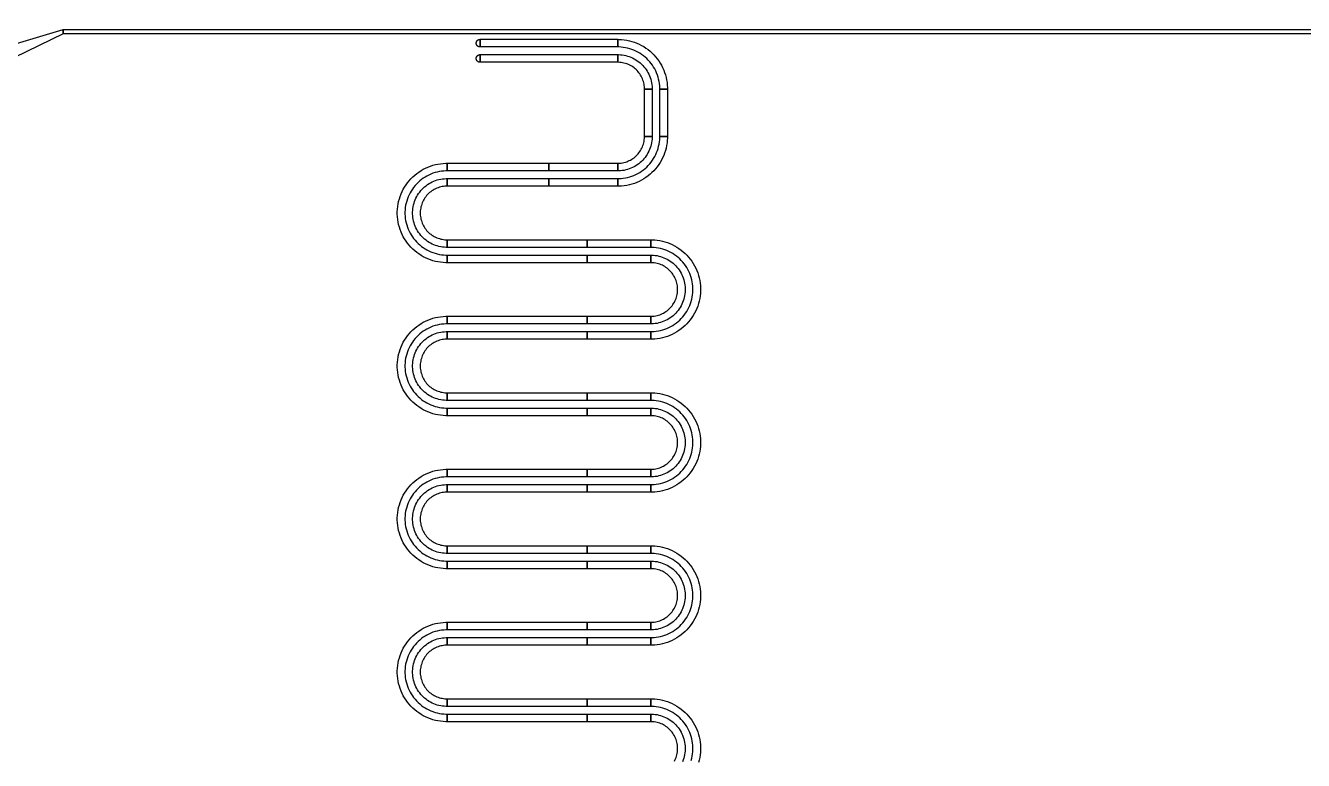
# Model space of a CAD drawing. Extents: x -50000 to 50000, y -50000 to 50000.
# Drawn here: x -34379 to -32708, y -26161 to -25200 of the extents above; entities that cross this region are included whole.
import ezdxf

# ---------------------------------------------------------------- set-up
doc = ezdxf.new("R2010")
doc.units = 0
for name, color, linetype in [('BASEMETAL', 3, 'CONTINUOUS'), ('BUSMAIN', 4, 'CONTINUOUS'), ('FRAME', 14, 'CONTINUOUS')]:
    doc.layers.add(name, color=color, linetype=linetype)

# ---------------------------------------------------------------- blocks, each defined once
blk = doc.blocks.new('CHIP_QSEARCH')
at = {"layer": 'BASEMETAL'}
for points in [[(2115, 3472), (2114.738, 3472.007), (2114.477, 3472.027), (2114.218, 3472.062), (2113.96, 3472.109), (2113.706, 3472.17), (2113.455, 3472.245), (2113.208, 3472.332), (2112.966, 3472.432), (2112.73, 3472.545), (2112.5, 3472.67), (2112.277, 3472.807), (2112.061, 3472.955), (2111.853, 3473.114), (2111.654, 3473.284), (2111.464, 3473.464), (2111.284, 3473.654), (2111.114, 3473.853), (2110.955, 3474.061), (2110.807, 3474.277), (2110.67, 3474.5), (2110.545, 3474.73), (2110.432, 3474.966), (2110.332, 3475.208), (2110.245, 3475.455), (2110.17, 3475.706), (2110.109, 3475.96), (2110.062, 3476.218), (2110.027, 3476.477), (2110.007, 3476.738), (2110, 3477), (2110.007, 3477.262), (2110.027, 3477.523), (2110.062, 3477.782), (2110.109, 3478.04), (2110.17, 3478.294), (2110.245, 3478.545), (2110.332, 3478.792), (2110.432, 3479.034), (2110.545, 3479.27), (2110.67, 3479.5), (2110.807, 3479.723), (2110.955, 3479.939), (2111.114, 3480.147), (2111.284, 3480.346), (2111.464, 3480.536), (2111.654, 3480.716), (2111.853, 3480.886), (2112.061, 3481.045), (2112.277, 3481.193), (2112.5, 3481.33), (2112.73, 3481.455), (2112.966, 3481.568), (2113.208, 3481.668), (2113.455, 3481.755), (2113.706, 3481.83), (2113.96, 3481.891), (2114.218, 3481.938), (2114.477, 3481.973), (2114.738, 3481.993), (2115, 3482)], [(2115, 3472), (2115, 3482), (2295, 3482), (2295, 3472)], [(2350, 3417), (2349.981, 3418.44), (2349.83, 3421.315), (2349.529, 3424.179), (2349.079, 3427.023), (2348.48, 3429.839), (2347.735, 3432.621), (2346.845, 3435.359), (2345.813, 3438.048), (2344.642, 3440.678), (2343.335, 3443.244), (2341.895, 3445.737), (2340.327, 3448.152), (2338.634, 3450.482), (2336.822, 3452.72), (2334.896, 3454.86), (2332.86, 3456.896), (2330.72, 3458.822), (2328.482, 3460.634), (2326.152, 3462.327), (2323.737, 3463.895), (2321.244, 3465.335), (2318.678, 3466.642), (2316.048, 3467.813), (2313.359, 3468.845), (2310.621, 3469.735), (2307.839, 3470.48), (2305.023, 3471.079), (2302.179, 3471.529), (2299.315, 3471.83), (2296.44, 3471.981), (2295, 3472), (2295, 3482), (2296.702, 3481.978), (2300.1, 3481.8), (2303.484, 3481.444), (2306.845, 3480.912), (2310.174, 3480.204), (2313.461, 3479.323), (2316.697, 3478.272), (2319.874, 3477.052), (2322.983, 3475.668), (2326.015, 3474.123), (2328.962, 3472.422), (2331.816, 3470.568), (2334.569, 3468.568), (2337.214, 3466.426), (2339.743, 3464.149), (2342.149, 3461.743), (2344.426, 3459.214), (2346.568, 3456.569), (2348.568, 3453.816), (2350.422, 3450.962), (2352.123, 3448.015), (2353.668, 3444.983), (2355.052, 3441.874), (2356.272, 3438.697), (2357.323, 3435.461), (2358.204, 3432.174), (2358.912, 3428.845), (2359.444, 3425.484), (2359.8, 3422.1), (2359.978, 3418.702), (2360, 3417)], [(2115, 3452), (2114.738, 3452.007), (2114.477, 3452.027), (2114.218, 3452.062), (2113.96, 3452.109), (2113.706, 3452.17), (2113.455, 3452.245), (2113.208, 3452.332), (2112.966, 3452.432), (2112.73, 3452.545), (2112.5, 3452.67), (2112.277, 3452.807), (2112.061, 3452.955), (2111.853, 3453.114), (2111.654, 3453.284), (2111.464, 3453.464), (2111.284, 3453.654), (2111.114, 3453.853), (2110.955, 3454.061), (2110.807, 3454.277), (2110.67, 3454.5), (2110.545, 3454.73), (2110.432, 3454.966), (2110.332, 3455.208), (2110.245, 3455.455), (2110.17, 3455.706), (2110.109, 3455.96), (2110.062, 3456.218), (2110.027, 3456.477), (2110.007, 3456.738), (2110, 3457), (2110.007, 3457.262), (2110.027, 3457.523), (2110.062, 3457.782), (2110.109, 3458.04), (2110.17, 3458.294), (2110.245, 3458.545), (2110.332, 3458.792), (2110.432, 3459.034), (2110.545, 3459.27), (2110.67, 3459.5), (2110.807, 3459.723), (2110.955, 3459.939), (2111.114, 3460.147), (2111.284, 3460.346), (2111.464, 3460.536), (2111.654, 3460.716), (2111.853, 3460.886), (2112.061, 3461.045), (2112.277, 3461.193), (2112.5, 3461.33), (2112.73, 3461.455), (2112.966, 3461.568), (2113.208, 3461.668), (2113.455, 3461.755), (2113.706, 3461.83), (2113.96, 3461.891), (2114.218, 3461.938), (2114.477, 3461.973), (2114.738, 3461.993), (2115, 3462)], [(2115, 3452), (2115, 3462), (2295, 3462), (2295, 3452)], [(2330, 3417), (2329.988, 3417.916), (2329.892, 3419.746), (2329.701, 3421.568), (2329.414, 3423.378), (2329.033, 3425.171), (2328.559, 3426.941), (2327.992, 3428.683), (2327.336, 3430.394), (2326.59, 3432.068), (2325.759, 3433.701), (2324.842, 3435.287), (2323.844, 3436.824), (2322.767, 3438.307), (2321.614, 3439.731), (2320.388, 3441.092), (2319.092, 3442.388), (2317.731, 3443.614), (2316.307, 3444.767), (2314.824, 3445.844), (2313.287, 3446.842), (2311.701, 3447.759), (2310.068, 3448.59), (2308.394, 3449.336), (2306.683, 3449.992), (2304.941, 3450.559), (2303.171, 3451.033), (2301.378, 3451.414), (2299.568, 3451.701), (2297.746, 3451.892), (2295.916, 3451.988), (2295, 3452), (2295, 3462), (2296.178, 3461.985), (2298.531, 3461.861), (2300.874, 3461.615), (2303.201, 3461.246), (2305.505, 3460.757), (2307.781, 3460.147), (2310.021, 3459.419), (2312.221, 3458.575), (2314.373, 3457.616), (2316.472, 3456.547), (2318.512, 3455.369), (2320.488, 3454.086), (2322.394, 3452.701), (2324.225, 3451.218), (2325.976, 3449.642), (2327.642, 3447.976), (2329.218, 3446.225), (2330.701, 3444.394), (2332.086, 3442.488), (2333.369, 3440.512), (2334.547, 3438.472), (2335.616, 3436.373), (2336.575, 3434.221), (2337.419, 3432.021), (2338.147, 3429.781), (2338.757, 3427.505), (2339.246, 3425.201), (2339.615, 3422.874), (2339.861, 3420.531), (2339.985, 3418.178), (2340, 3417)], [(2330, 3355), (2330, 3417), (2340, 3417), (2340, 3355)], [(2350, 3355), (2350, 3417), (2360, 3417), (2360, 3355)], [(2295, 3290), (2295, 3300), (2296.44, 3300.019), (2299.315, 3300.17), (2302.179, 3300.471), (2305.023, 3300.921), (2307.839, 3301.52), (2310.621, 3302.265), (2313.359, 3303.155), (2316.048, 3304.187), (2318.678, 3305.358), (2321.244, 3306.665), (2323.737, 3308.105), (2326.152, 3309.673), (2328.482, 3311.366), (2330.72, 3313.178), (2332.86, 3315.104), (2334.896, 3317.14), (2336.822, 3319.28), (2338.634, 3321.518), (2340.327, 3323.848), (2341.895, 3326.263), (2343.335, 3328.756), (2344.642, 3331.322), (2345.813, 3333.952), (2346.845, 3336.641), (2347.735, 3339.379), (2348.48, 3342.161), (2349.079, 3344.977), (2349.529, 3347.821), (2349.83, 3350.685), (2349.981, 3353.56), (2350, 3355), (2360, 3355), (2359.978, 3353.298), (2359.8, 3349.9), (2359.444, 3346.516), (2358.912, 3343.155), (2358.204, 3339.826), (2357.323, 3336.539), (2356.272, 3333.303), (2355.052, 3330.126), (2353.668, 3327.017), (2352.123, 3323.985), (2350.422, 3321.038), (2348.568, 3318.184), (2346.568, 3315.431), (2344.426, 3312.786), (2342.149, 3310.257), (2339.743, 3307.851), (2337.214, 3305.574), (2334.569, 3303.432), (2331.816, 3301.432), (2328.962, 3299.578), (2326.015, 3297.877), (2322.983, 3296.332), (2319.874, 3294.948), (2316.697, 3293.728), (2313.461, 3292.677), (2310.174, 3291.796), (2306.845, 3291.088), (2303.484, 3290.556), (2300.1, 3290.2), (2296.702, 3290.022)], [(2295, 3310), (2295, 3320), (2295.916, 3320.012), (2297.746, 3320.108), (2299.568, 3320.299), (2301.378, 3320.586), (2303.171, 3320.967), (2304.941, 3321.441), (2306.683, 3322.008), (2308.394, 3322.664), (2310.068, 3323.41), (2311.701, 3324.241), (2313.287, 3325.158), (2314.824, 3326.156), (2316.307, 3327.233), (2317.731, 3328.386), (2319.092, 3329.612), (2320.388, 3330.908), (2321.614, 3332.269), (2322.767, 3333.693), (2323.844, 3335.176), (2324.842, 3336.713), (2325.759, 3338.299), (2326.59, 3339.932), (2327.336, 3341.606), (2327.992, 3343.317), (2328.559, 3345.059), (2329.033, 3346.829), (2329.414, 3348.622), (2329.701, 3350.432), (2329.892, 3352.254), (2329.988, 3354.084), (2330, 3355), (2340, 3355), (2339.985, 3353.822), (2339.861, 3351.469), (2339.615, 3349.126), (2339.246, 3346.799), (2338.757, 3344.495), (2338.147, 3342.219), (2337.419, 3339.979), (2336.575, 3337.779), (2335.616, 3335.627), (2334.547, 3333.528), (2333.369, 3331.488), (2332.086, 3329.512), (2330.701, 3327.606), (2329.218, 3325.775), (2327.642, 3324.024), (2325.976, 3322.358), (2324.225, 3320.782), (2322.394, 3319.299), (2320.488, 3317.914), (2318.512, 3316.631), (2316.472, 3315.453), (2314.373, 3314.384), (2312.221, 3313.425), (2310.021, 3312.581), (2307.781, 3311.853), (2305.505, 3311.243), (2303.201, 3310.754), (2300.874, 3310.385), (2298.531, 3310.139), (2296.178, 3310.015)], [(2071.766, 3190), (2070.065, 3190.022), (2066.666, 3190.2), (2063.282, 3190.556), (2059.921, 3191.088), (2056.592, 3191.796), (2053.305, 3192.677), (2050.069, 3193.728), (2046.892, 3194.948), (2043.783, 3196.332), (2040.751, 3197.877), (2037.804, 3199.578), (2034.95, 3201.432), (2032.197, 3203.432), (2029.552, 3205.574), (2027.023, 3207.851), (2024.617, 3210.257), (2022.34, 3212.786), (2020.198, 3215.431), (2018.198, 3218.184), (2016.344, 3221.038), (2014.643, 3223.985), (2013.098, 3227.017), (2011.714, 3230.126), (2010.494, 3233.303), (2009.443, 3236.539), (2008.562, 3239.826), (2007.854, 3243.155), (2007.322, 3246.516), (2006.966, 3249.9), (2006.788, 3253.298), (2006.788, 3256.702), (2006.966, 3260.1), (2007.322, 3263.484), (2007.854, 3266.845), (2008.562, 3270.174), (2009.443, 3273.461), (2010.494, 3276.697), (2011.714, 3279.874), (2013.098, 3282.983), (2014.643, 3286.015), (2016.344, 3288.962), (2018.198, 3291.816), (2020.198, 3294.569), (2022.34, 3297.214), (2024.617, 3299.743), (2027.023, 3302.149), (2029.552, 3304.426), (2032.197, 3306.568), (2034.95, 3308.568), (2037.804, 3310.422), (2040.751, 3312.123), (2043.783, 3313.668), (2046.892, 3315.052), (2050.069, 3316.272), (2053.305, 3317.323), (2056.592, 3318.204), (2059.921, 3318.912), (2063.282, 3319.444), (2066.666, 3319.8), (2070.065, 3319.978), (2071.766, 3320), (2071.766, 3310), (2070.326, 3309.981), (2067.451, 3309.83), (2064.587, 3309.529), (2061.743, 3309.079), (2058.927, 3308.48), (2056.145, 3307.735), (2053.407, 3306.845), (2050.718, 3305.813), (2048.088, 3304.642), (2045.522, 3303.335), (2043.029, 3301.895), (2040.614, 3300.327), (2038.284, 3298.634), (2036.046, 3296.822), (2033.907, 3294.896), (2031.87, 3292.86), (2029.944, 3290.72), (2028.132, 3288.482), (2026.439, 3286.152), (2024.871, 3283.737), (2023.431, 3281.244), (2022.124, 3278.678), (2020.953, 3276.048), (2019.921, 3273.359), (2019.031, 3270.621), (2018.286, 3267.839), (2017.687, 3265.023), (2017.237, 3262.179), (2016.936, 3259.315), (2016.785, 3256.44), (2016.785, 3253.56), (2016.936, 3250.685), (2017.237, 3247.821), (2017.687, 3244.977), (2018.286, 3242.161), (2019.031, 3239.379), (2019.921, 3236.641), (2020.953, 3233.952), (2022.124, 3231.322), (2023.431, 3228.756), (2024.871, 3226.263), (2026.439, 3223.848), (2028.132, 3221.518), (2029.944, 3219.28), (2031.87, 3217.14), (2033.907, 3215.104), (2036.046, 3213.178), (2038.284, 3211.366), (2040.614, 3209.673), (2043.029, 3208.105), (2045.522, 3206.665), (2048.088, 3205.358), (2050.718, 3204.187), (2053.407, 3203.155), (2056.145, 3202.265), (2058.927, 3201.52), (2061.743, 3200.921), (2064.587, 3200.471), (2067.451, 3200.17), (2070.326, 3200.019), (2071.766, 3200)], [(2071.766, 3310), (2071.766, 3320), (2205, 3320), (2205, 3310)], [(2205, 3310), (2205, 3320), (2295, 3320), (2295, 3310)], [(2071.766, 3210), (2070.588, 3210.015), (2068.235, 3210.139), (2065.892, 3210.385), (2063.565, 3210.754), (2061.261, 3211.243), (2058.985, 3211.853), (2056.745, 3212.581), (2054.545, 3213.425), (2052.393, 3214.384), (2050.294, 3215.453), (2048.254, 3216.631), (2046.278, 3217.914), (2044.372, 3219.299), (2042.541, 3220.782), (2040.79, 3222.358), (2039.124, 3224.024), (2037.548, 3225.775), (2036.065, 3227.606), (2034.68, 3229.512), (2033.397, 3231.488), (2032.219, 3233.528), (2031.15, 3235.627), (2030.191, 3237.779), (2029.347, 3239.979), (2028.619, 3242.219), (2028.009, 3244.495), (2027.52, 3246.799), (2027.151, 3249.126), (2026.905, 3251.469), (2026.781, 3253.822), (2026.781, 3256.178), (2026.905, 3258.531), (2027.151, 3260.874), (2027.52, 3263.201), (2028.009, 3265.505), (2028.619, 3267.781), (2029.347, 3270.021), (2030.191, 3272.221), (2031.15, 3274.373), (2032.219, 3276.472), (2033.397, 3278.512), (2034.68, 3280.488), (2036.065, 3282.394), (2037.548, 3284.225), (2039.124, 3285.976), (2040.79, 3287.642), (2042.541, 3289.218), (2044.372, 3290.701), (2046.278, 3292.086), (2048.254, 3293.369), (2050.294, 3294.547), (2052.393, 3295.616), (2054.545, 3296.575), (2056.745, 3297.419), (2058.985, 3298.147), (2061.261, 3298.757), (2063.565, 3299.246), (2065.892, 3299.615), (2068.235, 3299.861), (2070.588, 3299.985), (2071.766, 3300), (2071.766, 3290), (2070.85, 3289.988), (2069.02, 3289.892), (2067.198, 3289.701), (2065.388, 3289.414), (2063.595, 3289.033), (2061.825, 3288.559), (2060.083, 3287.992), (2058.372, 3287.336), (2056.698, 3286.59), (2055.065, 3285.759), (2053.479, 3284.842), (2051.942, 3283.844), (2050.459, 3282.767), (2049.035, 3281.614), (2047.674, 3280.388), (2046.378, 3279.092), (2045.152, 3277.731), (2043.999, 3276.307), (2042.922, 3274.824), (2041.924, 3273.287), (2041.007, 3271.701), (2040.176, 3270.068), (2039.43, 3268.394), (2038.774, 3266.683), (2038.207, 3264.941), (2037.733, 3263.171), (2037.352, 3261.378), (2037.065, 3259.568), (2036.874, 3257.746), (2036.778, 3255.916), (2036.778, 3254.084), (2036.874, 3252.254), (2037.065, 3250.432), (2037.352, 3248.622), (2037.733, 3246.829), (2038.207, 3245.059), (2038.774, 3243.317), (2039.43, 3241.606), (2040.176, 3239.932), (2041.007, 3238.299), (2041.924, 3236.713), (2042.922, 3235.176), (2043.999, 3233.693), (2045.152, 3232.269), (2046.378, 3230.908), (2047.674, 3229.612), (2049.035, 3228.386), (2050.459, 3227.233), (2051.942, 3226.156), (2053.479, 3225.158), (2055.065, 3224.241), (2056.698, 3223.41), (2058.372, 3222.664), (2060.083, 3222.008), (2061.825, 3221.441), (2063.595, 3220.967), (2065.388, 3220.586), (2067.198, 3220.299), (2069.02, 3220.108), (2070.85, 3220.012), (2071.766, 3220)], [(2071.766, 3290), (2071.766, 3300), (2205, 3300), (2205, 3290)], [(2205, 3290), (2205, 3300), (2295, 3300), (2295, 3290)], [(2071.766, 3210), (2071.766, 3220), (2255, 3220), (2255, 3210)], [(2255, 3210), (2255, 3220), (2338.234, 3220), (2338.234, 3210)], [(2338.234, 3090), (2338.234, 3100), (2339.674, 3100.019), (2342.549, 3100.17), (2345.413, 3100.471), (2348.257, 3100.921), (2351.073, 3101.52), (2353.855, 3102.265), (2356.593, 3103.155), (2359.282, 3104.187), (2361.912, 3105.358), (2364.478, 3106.665), (2366.971, 3108.105), (2369.386, 3109.673), (2371.716, 3111.366), (2373.954, 3113.178), (2376.093, 3115.104), (2378.13, 3117.14), (2380.056, 3119.28), (2381.868, 3121.518), (2383.561, 3123.848), (2385.129, 3126.263), (2386.569, 3128.756), (2387.876, 3131.322), (2389.047, 3133.952), (2390.079, 3136.641), (2390.969, 3139.379), (2391.714, 3142.161), (2392.313, 3144.977), (2392.763, 3147.821), (2393.064, 3150.685), (2393.215, 3153.56), (2393.215, 3156.44), (2393.064, 3159.315), (2392.763, 3162.179), (2392.313, 3165.023), (2391.714, 3167.839), (2390.969, 3170.621), (2390.079, 3173.359), (2389.047, 3176.048), (2387.876, 3178.678), (2386.569, 3181.244), (2385.129, 3183.737), (2383.561, 3186.152), (2381.868, 3188.482), (2380.056, 3190.72), (2378.13, 3192.86), (2376.093, 3194.896), (2373.954, 3196.822), (2371.716, 3198.634), (2369.386, 3200.327), (2366.971, 3201.895), (2364.478, 3203.335), (2361.912, 3204.642), (2359.282, 3205.813), (2356.593, 3206.845), (2353.855, 3207.735), (2351.073, 3208.48), (2348.257, 3209.079), (2345.413, 3209.529), (2342.549, 3209.83), (2339.674, 3209.981), (2338.234, 3210), (2338.234, 3220), (2339.935, 3219.978), (2343.334, 3219.8), (2346.718, 3219.444), (2350.079, 3218.912), (2353.408, 3218.204), (2356.695, 3217.323), (2359.931, 3216.272), (2363.108, 3215.052), (2366.217, 3213.668), (2369.249, 3212.123), (2372.196, 3210.422), (2375.05, 3208.568), (2377.803, 3206.568), (2380.448, 3204.426), (2382.977, 3202.149), (2385.383, 3199.743), (2387.66, 3197.214), (2389.802, 3194.569), (2391.802, 3191.816), (2393.656, 3188.962), (2395.357, 3186.015), (2396.902, 3182.983), (2398.286, 3179.874), (2399.506, 3176.697), (2400.557, 3173.461), (2401.438, 3170.174), (2402.146, 3166.845), (2402.678, 3163.484), (2403.034, 3160.1), (2403.212, 3156.702), (2403.212, 3153.298), (2403.034, 3149.9), (2402.678, 3146.516), (2402.146, 3143.155), (2401.438, 3139.826), (2400.557, 3136.539), (2399.506, 3133.303), (2398.286, 3130.126), (2396.902, 3127.017), (2395.357, 3123.985), (2393.656, 3121.038), (2391.802, 3118.184), (2389.802, 3115.431), (2387.66, 3112.786), (2385.383, 3110.257), (2382.977, 3107.851), (2380.448, 3105.574), (2377.803, 3103.432), (2375.05, 3101.432), (2372.196, 3099.578), (2369.249, 3097.877), (2366.217, 3096.332), (2363.108, 3094.948), (2359.931, 3093.728), (2356.695, 3092.677), (2353.408, 3091.796), (2350.079, 3091.088), (2346.718, 3090.556), (2343.334, 3090.2), (2339.935, 3090.022)], [(2071.766, 3190), (2071.766, 3200), (2255, 3200), (2255, 3190)], [(2255, 3190), (2255, 3200), (2338.234, 3200), (2338.234, 3190)], [(2338.234, 3110), (2338.234, 3120), (2339.15, 3120.012), (2340.98, 3120.108), (2342.802, 3120.299), (2344.612, 3120.586), (2346.405, 3120.967), (2348.175, 3121.441), (2349.917, 3122.008), (2351.628, 3122.664), (2353.302, 3123.41), (2354.935, 3124.241), (2356.521, 3125.158), (2358.058, 3126.156), (2359.541, 3127.233), (2360.965, 3128.386), (2362.326, 3129.612), (2363.622, 3130.908), (2364.848, 3132.269), (2366.001, 3133.693), (2367.078, 3135.176), (2368.076, 3136.713), (2368.993, 3138.299), (2369.824, 3139.932), (2370.57, 3141.606), (2371.226, 3143.317), (2371.793, 3145.059), (2372.267, 3146.829), (2372.648, 3148.622), (2372.935, 3150.432), (2373.126, 3152.254), (2373.222, 3154.084), (2373.222, 3155.916), (2373.126, 3157.746), (2372.935, 3159.568), (2372.648, 3161.378), (2372.267, 3163.171), (2371.793, 3164.941), (2371.226, 3166.683), (2370.57, 3168.394), (2369.824, 3170.068), (2368.993, 3171.701), (2368.076, 3173.287), (2367.078, 3174.824), (2366.001, 3176.307), (2364.848, 3177.731), (2363.622, 3179.092), (2362.326, 3180.388), (2360.965, 3181.614), (2359.541, 3182.767), (2358.058, 3183.844), (2356.521, 3184.842), (2354.935, 3185.759), (2353.302, 3186.59), (2351.628, 3187.336), (2349.917, 3187.992), (2348.175, 3188.559), (2346.405, 3189.033), (2344.612, 3189.414), (2342.802, 3189.701), (2340.98, 3189.892), (2339.15, 3189.988), (2338.234, 3190), (2338.234, 3200), (2339.412, 3199.985), (2341.765, 3199.861), (2344.108, 3199.615), (2346.435, 3199.246), (2348.739, 3198.757), (2351.015, 3198.147), (2353.255, 3197.419), (2355.455, 3196.575), (2357.607, 3195.616), (2359.706, 3194.547), (2361.746, 3193.369), (2363.722, 3192.086), (2365.628, 3190.701), (2367.459, 3189.218), (2369.21, 3187.642), (2370.876, 3185.976), (2372.452, 3184.225), (2373.935, 3182.394), (2375.32, 3180.488), (2376.603, 3178.512), (2377.781, 3176.472), (2378.85, 3174.373), (2379.809, 3172.221), (2380.653, 3170.021), (2381.381, 3167.781), (2381.991, 3165.505), (2382.48, 3163.201), (2382.849, 3160.874), (2383.095, 3158.531), (2383.219, 3156.178), (2383.219, 3153.822), (2383.095, 3151.469), (2382.849, 3149.126), (2382.48, 3146.799), (2381.991, 3144.495), (2381.381, 3142.219), (2380.653, 3139.979), (2379.809, 3137.779), (2378.85, 3135.627), (2377.781, 3133.528), (2376.603, 3131.488), (2375.32, 3129.512), (2373.935, 3127.606), (2372.452, 3125.775), (2370.876, 3124.024), (2369.21, 3122.358), (2367.459, 3120.782), (2365.628, 3119.299), (2363.722, 3117.914), (2361.746, 3116.631), (2359.706, 3115.453), (2357.607, 3114.384), (2355.455, 3113.425), (2353.255, 3112.581), (2351.015, 3111.853), (2348.739, 3111.243), (2346.435, 3110.754), (2344.108, 3110.385), (2341.765, 3110.139), (2339.412, 3110.015)], [(2071.766, 2990), (2070.065, 2990.022), (2066.666, 2990.2), (2063.282, 2990.556), (2059.921, 2991.088), (2056.592, 2991.796), (2053.305, 2992.677), (2050.069, 2993.728), (2046.892, 2994.948), (2043.783, 2996.332), (2040.751, 2997.877), (2037.804, 2999.578), (2034.95, 3001.432), (2032.197, 3003.432), (2029.552, 3005.574), (2027.023, 3007.851), (2024.617, 3010.257), (2022.34, 3012.786), (2020.198, 3015.431), (2018.198, 3018.184), (2016.344, 3021.038), (2014.643, 3023.985), (2013.098, 3027.017), (2011.714, 3030.126), (2010.494, 3033.303), (2009.443, 3036.539), (2008.562, 3039.826), (2007.854, 3043.155), (2007.322, 3046.516), (2006.966, 3049.9), (2006.788, 3053.298), (2006.788, 3056.702), (2006.966, 3060.1), (2007.322, 3063.484), (2007.854, 3066.845), (2008.562, 3070.174), (2009.443, 3073.461), (2010.494, 3076.697), (2011.714, 3079.874), (2013.098, 3082.983), (2014.643, 3086.015), (2016.344, 3088.962), (2018.198, 3091.816), (2020.198, 3094.569), (2022.34, 3097.214), (2024.617, 3099.743), (2027.023, 3102.149), (2029.552, 3104.426), (2032.197, 3106.568), (2034.95, 3108.568), (2037.804, 3110.422), (2040.751, 3112.123), (2043.783, 3113.668), (2046.892, 3115.052), (2050.069, 3116.272), (2053.305, 3117.323), (2056.592, 3118.204), (2059.921, 3118.912), (2063.282, 3119.444), (2066.666, 3119.8), (2070.065, 3119.978), (2071.766, 3120), (2071.766, 3110), (2070.326, 3109.981), (2067.451, 3109.83), (2064.587, 3109.529), (2061.743, 3109.079), (2058.927, 3108.48), (2056.145, 3107.735), (2053.407, 3106.845), (2050.718, 3105.813), (2048.088, 3104.642), (2045.522, 3103.335), (2043.029, 3101.895), (2040.614, 3100.327), (2038.284, 3098.634), (2036.046, 3096.822), (2033.907, 3094.896), (2031.87, 3092.86), (2029.944, 3090.72), (2028.132, 3088.482), (2026.439, 3086.152), (2024.871, 3083.737), (2023.431, 3081.244), (2022.124, 3078.678), (2020.953, 3076.048), (2019.921, 3073.359), (2019.031, 3070.621), (2018.286, 3067.839), (2017.687, 3065.023), (2017.237, 3062.179), (2016.936, 3059.315), (2016.785, 3056.44), (2016.785, 3053.56), (2016.936, 3050.685), (2017.237, 3047.821), (2017.687, 3044.977), (2018.286, 3042.161), (2019.031, 3039.379), (2019.921, 3036.641), (2020.953, 3033.952), (2022.124, 3031.322), (2023.431, 3028.756), (2024.871, 3026.263), (2026.439, 3023.848), (2028.132, 3021.518), (2029.944, 3019.28), (2031.87, 3017.14), (2033.907, 3015.104), (2036.046, 3013.178), (2038.284, 3011.366), (2040.614, 3009.673), (2043.029, 3008.105), (2045.522, 3006.665), (2048.088, 3005.358), (2050.718, 3004.187), (2053.407, 3003.155), (2056.145, 3002.265), (2058.927, 3001.52), (2061.743, 3000.921), (2064.587, 3000.471), (2067.451, 3000.17), (2070.326, 3000.019), (2071.766, 3000)], [(2071.766, 3110), (2071.766, 3120), (2255, 3120), (2255, 3110)], [(2255, 3110), (2255, 3120), (2338.234, 3120), (2338.234, 3110)], [(2071.766, 3010), (2070.588, 3010.015), (2068.235, 3010.139), (2065.892, 3010.385), (2063.565, 3010.754), (2061.261, 3011.243), (2058.985, 3011.853), (2056.745, 3012.581), (2054.545, 3013.425), (2052.393, 3014.384), (2050.294, 3015.453), (2048.254, 3016.631), (2046.278, 3017.914), (2044.372, 3019.299), (2042.541, 3020.782), (2040.79, 3022.358), (2039.124, 3024.024), (2037.548, 3025.775), (2036.065, 3027.606), (2034.68, 3029.512), (2033.397, 3031.488), (2032.219, 3033.528), (2031.15, 3035.627), (2030.191, 3037.779), (2029.347, 3039.979), (2028.619, 3042.219), (2028.009, 3044.495), (2027.52, 3046.799), (2027.151, 3049.126), (2026.905, 3051.469), (2026.781, 3053.822), (2026.781, 3056.178), (2026.905, 3058.531), (2027.151, 3060.874), (2027.52, 3063.201), (2028.009, 3065.505), (2028.619, 3067.781), (2029.347, 3070.021), (2030.191, 3072.221), (2031.15, 3074.373), (2032.219, 3076.472), (2033.397, 3078.512), (2034.68, 3080.488), (2036.065, 3082.394), (2037.548, 3084.225), (2039.124, 3085.976), (2040.79, 3087.642), (2042.541, 3089.218), (2044.372, 3090.701), (2046.278, 3092.086), (2048.254, 3093.369), (2050.294, 3094.547), (2052.393, 3095.616), (2054.545, 3096.575), (2056.745, 3097.419), (2058.985, 3098.147), (2061.261, 3098.757), (2063.565, 3099.246), (2065.892, 3099.615), (2068.235, 3099.861), (2070.588, 3099.985), (2071.766, 3100), (2071.766, 3090), (2070.85, 3089.988), (2069.02, 3089.892), (2067.198, 3089.701), (2065.388, 3089.414), (2063.595, 3089.033), (2061.825, 3088.559), (2060.083, 3087.992), (2058.372, 3087.336), (2056.698, 3086.59), (2055.065, 3085.759), (2053.479, 3084.842), (2051.942, 3083.844), (2050.459, 3082.767), (2049.035, 3081.614), (2047.674, 3080.388), (2046.378, 3079.092), (2045.152, 3077.731), (2043.999, 3076.307), (2042.922, 3074.824), (2041.924, 3073.287), (2041.007, 3071.701), (2040.176, 3070.068), (2039.43, 3068.394), (2038.774, 3066.683), (2038.207, 3064.941), (2037.733, 3063.171), (2037.352, 3061.378), (2037.065, 3059.568), (2036.874, 3057.746), (2036.778, 3055.916), (2036.778, 3054.084), (2036.874, 3052.254), (2037.065, 3050.432), (2037.352, 3048.622), (2037.733, 3046.829), (2038.207, 3045.059), (2038.774, 3043.317), (2039.43, 3041.606), (2040.176, 3039.932), (2041.007, 3038.299), (2041.924, 3036.713), (2042.922, 3035.176), (2043.999, 3033.693), (2045.152, 3032.269), (2046.378, 3030.908), (2047.674, 3029.612), (2049.035, 3028.386), (2050.459, 3027.233), (2051.942, 3026.156), (2053.479, 3025.158), (2055.065, 3024.241), (2056.698, 3023.41), (2058.372, 3022.664), (2060.083, 3022.008), (2061.825, 3021.441), (2063.595, 3020.967), (2065.388, 3020.586), (2067.198, 3020.299), (2069.02, 3020.108), (2070.85, 3020.012), (2071.766, 3020)], [(2071.766, 3090), (2071.766, 3100), (2255, 3100), (2255, 3090)], [(2255, 3090), (2255, 3100), (2338.234, 3100), (2338.234, 3090)], [(2071.766, 3010), (2071.766, 3020), (2255, 3020), (2255, 3010)], [(2255, 3010), (2255, 3020), (2338.234, 3020), (2338.234, 3010)], [(2338.234, 2890), (2338.234, 2900), (2339.674, 2900.019), (2342.549, 2900.17), (2345.413, 2900.471), (2348.257, 2900.921), (2351.073, 2901.52), (2353.855, 2902.265), (2356.593, 2903.155), (2359.282, 2904.187), (2361.912, 2905.358), (2364.478, 2906.665), (2366.971, 2908.105), (2369.386, 2909.673), (2371.716, 2911.366), (2373.954, 2913.178), (2376.093, 2915.104), (2378.13, 2917.14), (2380.056, 2919.28), (2381.868, 2921.518), (2383.561, 2923.848), (2385.129, 2926.263), (2386.569, 2928.756), (2387.876, 2931.322), (2389.047, 2933.952), (2390.079, 2936.641), (2390.969, 2939.379), (2391.714, 2942.161), (2392.313, 2944.977), (2392.763, 2947.821), (2393.064, 2950.685), (2393.215, 2953.56), (2393.215, 2956.44), (2393.064, 2959.315), (2392.763, 2962.179), (2392.313, 2965.023), (2391.714, 2967.839), (2390.969, 2970.621), (2390.079, 2973.359), (2389.047, 2976.048), (2387.876, 2978.678), (2386.569, 2981.244), (2385.129, 2983.737), (2383.561, 2986.152), (2381.868, 2988.482), (2380.056, 2990.72), (2378.13, 2992.86), (2376.093, 2994.896), (2373.954, 2996.822), (2371.716, 2998.634), (2369.386, 3000.327), (2366.971, 3001.895), (2364.478, 3003.335), (2361.912, 3004.642), (2359.282, 3005.813), (2356.593, 3006.845), (2353.855, 3007.735), (2351.073, 3008.48), (2348.257, 3009.079), (2345.413, 3009.529), (2342.549, 3009.83), (2339.674, 3009.981), (2338.234, 3010), (2338.234, 3020), (2339.935, 3019.978), (2343.334, 3019.8), (2346.718, 3019.444), (2350.079, 3018.912), (2353.408, 3018.204), (2356.695, 3017.323), (2359.931, 3016.272), (2363.108, 3015.052), (2366.217, 3013.668), (2369.249, 3012.123), (2372.196, 3010.422), (2375.05, 3008.568), (2377.803, 3006.568), (2380.448, 3004.426), (2382.977, 3002.149), (2385.383, 2999.743), (2387.66, 2997.214), (2389.802, 2994.569), (2391.802, 2991.816), (2393.656, 2988.962), (2395.357, 2986.015), (2396.902, 2982.983), (2398.286, 2979.874), (2399.506, 2976.697), (2400.557, 2973.461), (2401.438, 2970.174), (2402.146, 2966.845), (2402.678, 2963.484), (2403.034, 2960.1), (2403.212, 2956.702), (2403.212, 2953.298), (2403.034, 2949.9), (2402.678, 2946.516), (2402.146, 2943.155), (2401.438, 2939.826), (2400.557, 2936.539), (2399.506, 2933.303), (2398.286, 2930.126), (2396.902, 2927.017), (2395.357, 2923.985), (2393.656, 2921.038), (2391.802, 2918.184), (2389.802, 2915.431), (2387.66, 2912.786), (2385.383, 2910.257), (2382.977, 2907.851), (2380.448, 2905.574), (2377.803, 2903.432), (2375.05, 2901.432), (2372.196, 2899.578), (2369.249, 2897.877), (2366.217, 2896.332), (2363.108, 2894.948), (2359.931, 2893.728), (2356.695, 2892.677), (2353.408, 2891.796), (2350.079, 2891.088), (2346.718, 2890.556), (2343.334, 2890.2), (2339.935, 2890.022)], [(2071.766, 2990), (2071.766, 3000), (2255, 3000), (2255, 2990)], [(2255, 2990), (2255, 3000), (2338.234, 3000), (2338.234, 2990)], [(2338.234, 2910), (2338.234, 2920), (2339.15, 2920.012), (2340.98, 2920.108), (2342.802, 2920.299), (2344.612, 2920.586), (2346.405, 2920.967), (2348.175, 2921.441), (2349.917, 2922.008), (2351.628, 2922.664), (2353.302, 2923.41), (2354.935, 2924.241), (2356.521, 2925.158), (2358.058, 2926.156), (2359.541, 2927.233), (2360.965, 2928.386), (2362.326, 2929.612), (2363.622, 2930.908), (2364.848, 2932.269), (2366.001, 2933.693), (2367.078, 2935.176), (2368.076, 2936.713), (2368.993, 2938.299), (2369.824, 2939.932), (2370.57, 2941.606), (2371.226, 2943.317), (2371.793, 2945.059), (2372.267, 2946.829), (2372.648, 2948.622), (2372.935, 2950.432), (2373.126, 2952.254), (2373.222, 2954.084), (2373.222, 2955.916), (2373.126, 2957.746), (2372.935, 2959.568), (2372.648, 2961.378), (2372.267, 2963.171), (2371.793, 2964.941), (2371.226, 2966.683), (2370.57, 2968.394), (2369.824, 2970.068), (2368.993, 2971.701), (2368.076, 2973.287), (2367.078, 2974.824), (2366.001, 2976.307), (2364.848, 2977.731), (2363.622, 2979.092), (2362.326, 2980.388), (2360.965, 2981.614), (2359.541, 2982.767), (2358.058, 2983.844), (2356.521, 2984.842), (2354.935, 2985.759), (2353.302, 2986.59), (2351.628, 2987.336), (2349.917, 2987.992), (2348.175, 2988.559), (2346.405, 2989.033), (2344.612, 2989.414), (2342.802, 2989.701), (2340.98, 2989.892), (2339.15, 2989.988), (2338.234, 2990), (2338.234, 3000), (2339.412, 2999.985), (2341.765, 2999.861), (2344.108, 2999.615), (2346.435, 2999.246), (2348.739, 2998.757), (2351.015, 2998.147), (2353.255, 2997.419), (2355.455, 2996.575), (2357.607, 2995.616), (2359.706, 2994.547), (2361.746, 2993.369), (2363.722, 2992.086), (2365.628, 2990.701), (2367.459, 2989.218), (2369.21, 2987.642), (2370.876, 2985.976), (2372.452, 2984.225), (2373.935, 2982.394), (2375.32, 2980.488), (2376.603, 2978.512), (2377.781, 2976.472), (2378.85, 2974.373), (2379.809, 2972.221), (2380.653, 2970.021), (2381.381, 2967.781), (2381.991, 2965.505), (2382.48, 2963.201), (2382.849, 2960.874), (2383.095, 2958.531), (2383.219, 2956.178), (2383.219, 2953.822), (2383.095, 2951.469), (2382.849, 2949.126), (2382.48, 2946.799), (2381.991, 2944.495), (2381.381, 2942.219), (2380.653, 2939.979), (2379.809, 2937.779), (2378.85, 2935.627), (2377.781, 2933.528), (2376.603, 2931.488), (2375.32, 2929.512), (2373.935, 2927.606), (2372.452, 2925.775), (2370.876, 2924.024), (2369.21, 2922.358), (2367.459, 2920.782), (2365.628, 2919.299), (2363.722, 2917.914), (2361.746, 2916.631), (2359.706, 2915.453), (2357.607, 2914.384), (2355.455, 2913.425), (2353.255, 2912.581), (2351.015, 2911.853), (2348.739, 2911.243), (2346.435, 2910.754), (2344.108, 2910.385), (2341.765, 2910.139), (2339.412, 2910.015)], [(2071.766, 2790), (2070.065, 2790.022), (2066.666, 2790.2), (2063.282, 2790.556), (2059.921, 2791.088), (2056.592, 2791.796), (2053.305, 2792.677), (2050.069, 2793.728), (2046.892, 2794.948), (2043.783, 2796.332), (2040.751, 2797.877), (2037.804, 2799.578), (2034.95, 2801.432), (2032.197, 2803.432), (2029.552, 2805.574), (2027.023, 2807.851), (2024.617, 2810.257), (2022.34, 2812.786), (2020.198, 2815.431), (2018.198, 2818.184), (2016.344, 2821.038), (2014.643, 2823.985), (2013.098, 2827.017), (2011.714, 2830.126), (2010.494, 2833.303), (2009.443, 2836.539), (2008.562, 2839.826), (2007.854, 2843.155), (2007.322, 2846.516), (2006.966, 2849.9), (2006.788, 2853.298), (2006.788, 2856.702), (2006.966, 2860.1), (2007.322, 2863.484), (2007.854, 2866.845), (2008.562, 2870.174), (2009.443, 2873.461), (2010.494, 2876.697), (2011.714, 2879.874), (2013.098, 2882.983), (2014.643, 2886.015), (2016.344, 2888.962), (2018.198, 2891.816), (2020.198, 2894.569), (2022.34, 2897.214), (2024.617, 2899.743), (2027.023, 2902.149), (2029.552, 2904.426), (2032.197, 2906.568), (2034.95, 2908.568), (2037.804, 2910.422), (2040.751, 2912.123), (2043.783, 2913.668), (2046.892, 2915.052), (2050.069, 2916.272), (2053.305, 2917.323), (2056.592, 2918.204), (2059.921, 2918.912), (2063.282, 2919.444), (2066.666, 2919.8), (2070.065, 2919.978), (2071.766, 2920), (2071.766, 2910), (2070.326, 2909.981), (2067.451, 2909.83), (2064.587, 2909.529), (2061.743, 2909.079), (2058.927, 2908.48), (2056.145, 2907.735), (2053.407, 2906.845), (2050.718, 2905.813), (2048.088, 2904.642), (2045.522, 2903.335), (2043.029, 2901.895), (2040.614, 2900.327), (2038.284, 2898.634), (2036.046, 2896.822), (2033.907, 2894.896), (2031.87, 2892.86), (2029.944, 2890.72), (2028.132, 2888.482), (2026.439, 2886.152), (2024.871, 2883.737), (2023.431, 2881.244), (2022.124, 2878.678), (2020.953, 2876.048), (2019.921, 2873.359), (2019.031, 2870.621), (2018.286, 2867.839), (2017.687, 2865.023), (2017.237, 2862.179), (2016.936, 2859.315), (2016.785, 2856.44), (2016.785, 2853.56), (2016.936, 2850.685), (2017.237, 2847.821), (2017.687, 2844.977), (2018.286, 2842.161), (2019.031, 2839.379), (2019.921, 2836.641), (2020.953, 2833.952), (2022.124, 2831.322), (2023.431, 2828.756), (2024.871, 2826.263), (2026.439, 2823.848), (2028.132, 2821.518), (2029.944, 2819.28), (2031.87, 2817.14), (2033.907, 2815.104), (2036.046, 2813.178), (2038.284, 2811.366), (2040.614, 2809.673), (2043.029, 2808.105), (2045.522, 2806.665), (2048.088, 2805.358), (2050.718, 2804.187), (2053.407, 2803.155), (2056.145, 2802.265), (2058.927, 2801.52), (2061.743, 2800.921), (2064.587, 2800.471), (2067.451, 2800.17), (2070.326, 2800.019), (2071.766, 2800)], [(2071.766, 2910), (2071.766, 2920), (2255, 2920), (2255, 2910)], [(2255, 2910), (2255, 2920), (2338.234, 2920), (2338.234, 2910)], [(2071.766, 2810), (2070.588, 2810.015), (2068.235, 2810.139), (2065.892, 2810.385), (2063.565, 2810.754), (2061.261, 2811.243), (2058.985, 2811.853), (2056.745, 2812.581), (2054.545, 2813.425), (2052.393, 2814.384), (2050.294, 2815.453), (2048.254, 2816.631), (2046.278, 2817.914), (2044.372, 2819.299), (2042.541, 2820.782), (2040.79, 2822.358), (2039.124, 2824.024), (2037.548, 2825.775), (2036.065, 2827.606), (2034.68, 2829.512), (2033.397, 2831.488), (2032.219, 2833.528), (2031.15, 2835.627), (2030.191, 2837.779), (2029.347, 2839.979), (2028.619, 2842.219), (2028.009, 2844.495), (2027.52, 2846.799), (2027.151, 2849.126), (2026.905, 2851.469), (2026.781, 2853.822), (2026.781, 2856.178), (2026.905, 2858.531), (2027.151, 2860.874), (2027.52, 2863.201), (2028.009, 2865.505), (2028.619, 2867.781), (2029.347, 2870.021), (2030.191, 2872.221), (2031.15, 2874.373), (2032.219, 2876.472), (2033.397, 2878.512), (2034.68, 2880.488), (2036.065, 2882.394), (2037.548, 2884.225), (2039.124, 2885.976), (2040.79, 2887.642), (2042.541, 2889.218), (2044.372, 2890.701), (2046.278, 2892.086), (2048.254, 2893.369), (2050.294, 2894.547), (2052.393, 2895.616), (2054.545, 2896.575), (2056.745, 2897.419), (2058.985, 2898.147), (2061.261, 2898.757), (2063.565, 2899.246), (2065.892, 2899.615), (2068.235, 2899.861), (2070.588, 2899.985), (2071.766, 2900), (2071.766, 2890), (2070.85, 2889.988), (2069.02, 2889.892), (2067.198, 2889.701), (2065.388, 2889.414), (2063.595, 2889.033), (2061.825, 2888.559), (2060.083, 2887.992), (2058.372, 2887.336), (2056.698, 2886.59), (2055.065, 2885.759), (2053.479, 2884.842), (2051.942, 2883.844), (2050.459, 2882.767), (2049.035, 2881.614), (2047.674, 2880.388), (2046.378, 2879.092), (2045.152, 2877.731), (2043.999, 2876.307), (2042.922, 2874.824), (2041.924, 2873.287), (2041.007, 2871.701), (2040.176, 2870.068), (2039.43, 2868.394), (2038.774, 2866.683), (2038.207, 2864.941), (2037.733, 2863.171), (2037.352, 2861.378), (2037.065, 2859.568), (2036.874, 2857.746), (2036.778, 2855.916), (2036.778, 2854.084), (2036.874, 2852.254), (2037.065, 2850.432), (2037.352, 2848.622), (2037.733, 2846.829), (2038.207, 2845.059), (2038.774, 2843.317), (2039.43, 2841.606), (2040.176, 2839.932), (2041.007, 2838.299), (2041.924, 2836.713), (2042.922, 2835.176), (2043.999, 2833.693), (2045.152, 2832.269), (2046.378, 2830.908), (2047.674, 2829.612), (2049.035, 2828.386), (2050.459, 2827.233), (2051.942, 2826.156), (2053.479, 2825.158), (2055.065, 2824.241), (2056.698, 2823.41), (2058.372, 2822.664), (2060.083, 2822.008), (2061.825, 2821.441), (2063.595, 2820.967), (2065.388, 2820.586), (2067.198, 2820.299), (2069.02, 2820.108), (2070.85, 2820.012), (2071.766, 2820)], [(2071.766, 2890), (2071.766, 2900), (2255, 2900), (2255, 2890)], [(2255, 2890), (2255, 2900), (2338.234, 2900), (2338.234, 2890)], [(2071.766, 2810), (2071.766, 2820), (2255, 2820), (2255, 2810)], [(2255, 2810), (2255, 2820), (2338.234, 2820), (2338.234, 2810)], [(2338.234, 2690), (2338.234, 2700), (2339.674, 2700.019), (2342.549, 2700.17), (2345.413, 2700.471), (2348.257, 2700.921), (2351.073, 2701.52), (2353.855, 2702.265), (2356.593, 2703.155), (2359.282, 2704.187), (2361.912, 2705.358), (2364.478, 2706.665), (2366.971, 2708.105), (2369.386, 2709.673), (2371.716, 2711.366), (2373.954, 2713.178), (2376.093, 2715.104), (2378.13, 2717.14), (2380.056, 2719.28), (2381.868, 2721.518), (2383.561, 2723.848), (2385.129, 2726.263), (2386.569, 2728.756), (2387.876, 2731.322), (2389.047, 2733.952), (2390.079, 2736.641), (2390.969, 2739.379), (2391.714, 2742.161), (2392.313, 2744.977), (2392.763, 2747.821), (2393.064, 2750.685), (2393.215, 2753.56), (2393.215, 2756.44), (2393.064, 2759.315), (2392.763, 2762.179), (2392.313, 2765.023), (2391.714, 2767.839), (2390.969, 2770.621), (2390.079, 2773.359), (2389.047, 2776.048), (2387.876, 2778.678), (2386.569, 2781.244), (2385.129, 2783.737), (2383.561, 2786.152), (2381.868, 2788.482), (2380.056, 2790.72), (2378.13, 2792.86), (2376.093, 2794.896), (2373.954, 2796.822), (2371.716, 2798.634), (2369.386, 2800.327), (2366.971, 2801.895), (2364.478, 2803.335), (2361.912, 2804.642), (2359.282, 2805.813), (2356.593, 2806.845), (2353.855, 2807.735), (2351.073, 2808.48), (2348.257, 2809.079), (2345.413, 2809.529), (2342.549, 2809.83), (2339.674, 2809.981), (2338.234, 2810), (2338.234, 2820), (2339.935, 2819.978), (2343.334, 2819.8), (2346.718, 2819.444), (2350.079, 2818.912), (2353.408, 2818.204), (2356.695, 2817.323), (2359.931, 2816.272), (2363.108, 2815.052), (2366.217, 2813.668), (2369.249, 2812.123), (2372.196, 2810.422), (2375.05, 2808.568), (2377.803, 2806.568), (2380.448, 2804.426), (2382.977, 2802.149), (2385.383, 2799.743), (2387.66, 2797.214), (2389.802, 2794.569), (2391.802, 2791.816), (2393.656, 2788.962), (2395.357, 2786.015), (2396.902, 2782.983), (2398.286, 2779.874), (2399.506, 2776.697), (2400.557, 2773.461), (2401.438, 2770.174), (2402.146, 2766.845), (2402.678, 2763.484), (2403.034, 2760.1), (2403.212, 2756.702), (2403.212, 2753.298), (2403.034, 2749.9), (2402.678, 2746.516), (2402.146, 2743.155), (2401.438, 2739.826), (2400.557, 2736.539), (2399.506, 2733.303), (2398.286, 2730.126), (2396.902, 2727.017), (2395.357, 2723.985), (2393.656, 2721.038), (2391.802, 2718.184), (2389.802, 2715.431), (2387.66, 2712.786), (2385.383, 2710.257), (2382.977, 2707.851), (2380.448, 2705.574), (2377.803, 2703.432), (2375.05, 2701.432), (2372.196, 2699.578), (2369.249, 2697.877), (2366.217, 2696.332), (2363.108, 2694.948), (2359.931, 2693.728), (2356.695, 2692.677), (2353.408, 2691.796), (2350.079, 2691.088), (2346.718, 2690.556), (2343.334, 2690.2), (2339.935, 2690.022)], [(2071.766, 2790), (2071.766, 2800), (2255, 2800), (2255, 2790)], [(2255, 2790), (2255, 2800), (2338.234, 2800), (2338.234, 2790)], [(2338.234, 2710), (2338.234, 2720), (2339.15, 2720.012), (2340.98, 2720.108), (2342.802, 2720.299), (2344.612, 2720.586), (2346.405, 2720.967), (2348.175, 2721.441), (2349.917, 2722.008), (2351.628, 2722.664), (2353.302, 2723.41), (2354.935, 2724.241), (2356.521, 2725.158), (2358.058, 2726.156), (2359.541, 2727.233), (2360.965, 2728.386), (2362.326, 2729.612), (2363.622, 2730.908), (2364.848, 2732.269), (2366.001, 2733.693), (2367.078, 2735.176), (2368.076, 2736.713), (2368.993, 2738.299), (2369.824, 2739.932), (2370.57, 2741.606), (2371.226, 2743.317), (2371.793, 2745.059), (2372.267, 2746.829), (2372.648, 2748.622), (2372.935, 2750.432), (2373.126, 2752.254), (2373.222, 2754.084), (2373.222, 2755.916), (2373.126, 2757.746), (2372.935, 2759.568), (2372.648, 2761.378), (2372.267, 2763.171), (2371.793, 2764.941), (2371.226, 2766.683), (2370.57, 2768.394), (2369.824, 2770.068), (2368.993, 2771.701), (2368.076, 2773.287), (2367.078, 2774.824), (2366.001, 2776.307), (2364.848, 2777.731), (2363.622, 2779.092), (2362.326, 2780.388), (2360.965, 2781.614), (2359.541, 2782.767), (2358.058, 2783.844), (2356.521, 2784.842), (2354.935, 2785.759), (2353.302, 2786.59), (2351.628, 2787.336), (2349.917, 2787.992), (2348.175, 2788.559), (2346.405, 2789.033), (2344.612, 2789.414), (2342.802, 2789.701), (2340.98, 2789.892), (2339.15, 2789.988), (2338.234, 2790), (2338.234, 2800), (2339.412, 2799.985), (2341.765, 2799.861), (2344.108, 2799.615), (2346.435, 2799.246), (2348.739, 2798.757), (2351.015, 2798.147), (2353.255, 2797.419), (2355.455, 2796.575), (2357.607, 2795.616), (2359.706, 2794.547), (2361.746, 2793.369), (2363.722, 2792.086), (2365.628, 2790.701), (2367.459, 2789.218), (2369.21, 2787.642), (2370.876, 2785.976), (2372.452, 2784.225), (2373.935, 2782.394), (2375.32, 2780.488), (2376.603, 2778.512), (2377.781, 2776.472), (2378.85, 2774.373), (2379.809, 2772.221), (2380.653, 2770.021), (2381.381, 2767.781), (2381.991, 2765.505), (2382.48, 2763.201), (2382.849, 2760.874), (2383.095, 2758.531), (2383.219, 2756.178), (2383.219, 2753.822), (2383.095, 2751.469), (2382.849, 2749.126), (2382.48, 2746.799), (2381.991, 2744.495), (2381.381, 2742.219), (2380.653, 2739.979), (2379.809, 2737.779), (2378.85, 2735.627), (2377.781, 2733.528), (2376.603, 2731.488), (2375.32, 2729.512), (2373.935, 2727.606), (2372.452, 2725.775), (2370.876, 2724.024), (2369.21, 2722.358), (2367.459, 2720.782), (2365.628, 2719.299), (2363.722, 2717.914), (2361.746, 2716.631), (2359.706, 2715.453), (2357.607, 2714.384), (2355.455, 2713.425), (2353.255, 2712.581), (2351.015, 2711.853), (2348.739, 2711.243), (2346.435, 2710.754), (2344.108, 2710.385), (2341.765, 2710.139), (2339.412, 2710.015)], [(2071.766, 2590), (2070.065, 2590.022), (2066.666, 2590.2), (2063.282, 2590.556), (2059.921, 2591.088), (2056.592, 2591.796), (2053.305, 2592.677), (2050.069, 2593.728), (2046.892, 2594.948), (2043.783, 2596.332), (2040.751, 2597.877), (2037.804, 2599.578), (2034.95, 2601.432), (2032.197, 2603.432), (2029.552, 2605.574), (2027.023, 2607.851), (2024.617, 2610.257), (2022.34, 2612.786), (2020.198, 2615.431), (2018.198, 2618.184), (2016.344, 2621.038), (2014.643, 2623.985), (2013.098, 2627.017), (2011.714, 2630.126), (2010.494, 2633.303), (2009.443, 2636.539), (2008.562, 2639.826), (2007.854, 2643.155), (2007.322, 2646.516), (2006.966, 2649.9), (2006.788, 2653.298), (2006.788, 2656.702), (2006.966, 2660.1), (2007.322, 2663.484), (2007.854, 2666.845), (2008.562, 2670.174), (2009.443, 2673.461), (2010.494, 2676.697), (2011.714, 2679.874), (2013.098, 2682.983), (2014.643, 2686.015), (2016.344, 2688.962), (2018.198, 2691.816), (2020.198, 2694.569), (2022.34, 2697.214), (2024.617, 2699.743), (2027.023, 2702.149), (2029.552, 2704.426), (2032.197, 2706.568), (2034.95, 2708.568), (2037.804, 2710.422), (2040.751, 2712.123), (2043.783, 2713.668), (2046.892, 2715.052), (2050.069, 2716.272), (2053.305, 2717.323), (2056.592, 2718.204), (2059.921, 2718.912), (2063.282, 2719.444), (2066.666, 2719.8), (2070.065, 2719.978), (2071.766, 2720), (2071.766, 2710), (2070.326, 2709.981), (2067.451, 2709.83), (2064.587, 2709.529), (2061.743, 2709.079), (2058.927, 2708.48), (2056.145, 2707.735), (2053.407, 2706.845), (2050.718, 2705.813), (2048.088, 2704.642), (2045.522, 2703.335), (2043.029, 2701.895), (2040.614, 2700.327), (2038.284, 2698.634), (2036.046, 2696.822), (2033.907, 2694.896), (2031.87, 2692.86), (2029.944, 2690.72), (2028.132, 2688.482), (2026.439, 2686.152), (2024.871, 2683.737), (2023.431, 2681.244), (2022.124, 2678.678), (2020.953, 2676.048), (2019.921, 2673.359), (2019.031, 2670.621), (2018.286, 2667.839), (2017.687, 2665.023), (2017.237, 2662.179), (2016.936, 2659.315), (2016.785, 2656.44), (2016.785, 2653.56), (2016.936, 2650.685), (2017.237, 2647.821), (2017.687, 2644.977), (2018.286, 2642.161), (2019.031, 2639.379), (2019.921, 2636.641), (2020.953, 2633.952), (2022.124, 2631.322), (2023.431, 2628.756), (2024.871, 2626.263), (2026.439, 2623.848), (2028.132, 2621.518), (2029.944, 2619.28), (2031.87, 2617.14), (2033.907, 2615.104), (2036.046, 2613.178), (2038.284, 2611.366), (2040.614, 2609.673), (2043.029, 2608.105), (2045.522, 2606.665), (2048.088, 2605.358), (2050.718, 2604.187), (2053.407, 2603.155), (2056.145, 2602.265), (2058.927, 2601.52), (2061.743, 2600.921), (2064.587, 2600.471), (2067.451, 2600.17), (2070.326, 2600.019), (2071.766, 2600)], [(2071.766, 2710), (2071.766, 2720), (2255, 2720), (2255, 2710)], [(2255, 2710), (2255, 2720), (2338.234, 2720), (2338.234, 2710)], [(2071.766, 2610), (2070.588, 2610.015), (2068.235, 2610.139), (2065.892, 2610.385), (2063.565, 2610.754), (2061.261, 2611.243), (2058.985, 2611.853), (2056.745, 2612.581), (2054.545, 2613.425), (2052.393, 2614.384), (2050.294, 2615.453), (2048.254, 2616.631), (2046.278, 2617.914), (2044.372, 2619.299), (2042.541, 2620.782), (2040.79, 2622.358), (2039.124, 2624.024), (2037.548, 2625.775), (2036.065, 2627.606), (2034.68, 2629.512), (2033.397, 2631.488), (2032.219, 2633.528), (2031.15, 2635.627), (2030.191, 2637.779), (2029.347, 2639.979), (2028.619, 2642.219), (2028.009, 2644.495), (2027.52, 2646.799), (2027.151, 2649.126), (2026.905, 2651.469), (2026.781, 2653.822), (2026.781, 2656.178), (2026.905, 2658.531), (2027.151, 2660.874), (2027.52, 2663.201), (2028.009, 2665.505), (2028.619, 2667.781), (2029.347, 2670.021), (2030.191, 2672.221), (2031.15, 2674.373), (2032.219, 2676.472), (2033.397, 2678.512), (2034.68, 2680.488), (2036.065, 2682.394), (2037.548, 2684.225), (2039.124, 2685.976), (2040.79, 2687.642), (2042.541, 2689.218), (2044.372, 2690.701), (2046.278, 2692.086), (2048.254, 2693.369), (2050.294, 2694.547), (2052.393, 2695.616), (2054.545, 2696.575), (2056.745, 2697.419), (2058.985, 2698.147), (2061.261, 2698.757), (2063.565, 2699.246), (2065.892, 2699.615), (2068.235, 2699.861), (2070.588, 2699.985), (2071.766, 2700), (2071.766, 2690), (2070.85, 2689.988), (2069.02, 2689.892), (2067.198, 2689.701), (2065.388, 2689.414), (2063.595, 2689.033), (2061.825, 2688.559), (2060.083, 2687.992), (2058.372, 2687.336), (2056.698, 2686.59), (2055.065, 2685.759), (2053.479, 2684.842), (2051.942, 2683.844), (2050.459, 2682.767), (2049.035, 2681.614), (2047.674, 2680.388), (2046.378, 2679.092), (2045.152, 2677.731), (2043.999, 2676.307), (2042.922, 2674.824), (2041.924, 2673.287), (2041.007, 2671.701), (2040.176, 2670.068), (2039.43, 2668.394), (2038.774, 2666.683), (2038.207, 2664.941), (2037.733, 2663.171), (2037.352, 2661.378), (2037.065, 2659.568), (2036.874, 2657.746), (2036.778, 2655.916), (2036.778, 2654.084), (2036.874, 2652.254), (2037.065, 2650.432), (2037.352, 2648.622), (2037.733, 2646.829), (2038.207, 2645.059), (2038.774, 2643.317), (2039.43, 2641.606), (2040.176, 2639.932), (2041.007, 2638.299), (2041.924, 2636.713), (2042.922, 2635.176), (2043.999, 2633.693), (2045.152, 2632.269), (2046.378, 2630.908), (2047.674, 2629.612), (2049.035, 2628.386), (2050.459, 2627.233), (2051.942, 2626.156), (2053.479, 2625.158), (2055.065, 2624.241), (2056.698, 2623.41), (2058.372, 2622.664), (2060.083, 2622.008), (2061.825, 2621.441), (2063.595, 2620.967), (2065.388, 2620.586), (2067.198, 2620.299), (2069.02, 2620.108), (2070.85, 2620.012), (2071.766, 2620)], [(2071.766, 2690), (2071.766, 2700), (2255, 2700), (2255, 2690)], [(2255, 2690), (2255, 2700), (2338.234, 2700), (2338.234, 2690)], [(2071.766, 2610), (2071.766, 2620), (2255, 2620), (2255, 2610)], [(2255, 2610), (2255, 2620), (2338.234, 2620), (2338.234, 2610)], [(2071.766, 2590), (2071.766, 2600), (2255, 2600), (2255, 2590)], [(2255, 2590), (2255, 2600), (2338.234, 2600), (2338.234, 2590)]]:
    blk.add_lwpolyline(points, close=True, dxfattribs=at)
for points in [[(2390.969, 2539.379), (2391.714, 2542.161), (2392.313, 2544.977), (2392.763, 2547.821), (2393.064, 2550.685), (2393.215, 2553.56), (2393.215, 2556.44), (2393.064, 2559.315), (2392.763, 2562.179), (2392.313, 2565.023), (2391.714, 2567.839), (2390.969, 2570.621), (2390.079, 2573.359), (2389.047, 2576.048), (2387.876, 2578.678), (2386.569, 2581.244), (2385.129, 2583.737), (2383.561, 2586.152), (2381.868, 2588.482), (2380.056, 2590.72), (2378.13, 2592.86), (2376.093, 2594.896), (2373.954, 2596.822), (2371.716, 2598.634), (2369.386, 2600.327), (2366.971, 2601.895), (2364.478, 2603.335), (2361.912, 2604.642), (2359.282, 2605.813), (2356.593, 2606.845), (2353.855, 2607.735), (2351.073, 2608.48), (2348.257, 2609.079), (2345.413, 2609.529), (2342.549, 2609.83), (2339.674, 2609.981), (2338.234, 2610), (2338.234, 2620), (2339.935, 2619.978), (2343.334, 2619.8), (2346.718, 2619.444), (2350.079, 2618.912), (2353.408, 2618.204), (2356.695, 2617.323), (2359.931, 2616.272), (2363.108, 2615.052), (2366.217, 2613.668), (2369.249, 2612.123), (2372.196, 2610.422), (2375.05, 2608.568), (2377.803, 2606.568), (2380.448, 2604.426), (2382.977, 2602.149), (2385.383, 2599.743), (2387.66, 2597.214), (2389.802, 2594.569), (2391.802, 2591.816), (2393.656, 2588.962), (2395.357, 2586.015), (2396.902, 2582.983), (2398.286, 2579.874), (2399.506, 2576.697), (2400.557, 2573.461), (2401.438, 2570.174), (2402.146, 2566.845), (2402.678, 2563.484), (2403.034, 2560.1), (2403.212, 2556.702), (2403.212, 2553.298), (2403.034, 2549.9), (2402.678, 2546.516), (2402.146, 2543.155), (2401.438, 2539.826), (2400.557, 2536.539)], [(2368.993, 2538.299), (2369.824, 2539.932), (2370.57, 2541.606), (2371.226, 2543.317), (2371.793, 2545.059), (2372.267, 2546.829), (2372.648, 2548.622), (2372.935, 2550.432), (2373.126, 2552.254), (2373.222, 2554.084), (2373.222, 2555.916), (2373.126, 2557.746), (2372.935, 2559.568), (2372.648, 2561.378), (2372.267, 2563.171), (2371.793, 2564.941), (2371.226, 2566.683), (2370.57, 2568.394), (2369.824, 2570.068), (2368.993, 2571.701), (2368.076, 2573.287), (2367.078, 2574.824), (2366.001, 2576.307), (2364.848, 2577.731), (2363.622, 2579.092), (2362.326, 2580.388), (2360.965, 2581.614), (2359.541, 2582.767), (2358.058, 2583.844), (2356.521, 2584.842), (2354.935, 2585.759), (2353.302, 2586.59), (2351.628, 2587.336), (2349.917, 2587.992), (2348.175, 2588.559), (2346.405, 2589.033), (2344.612, 2589.414), (2342.802, 2589.701), (2340.98, 2589.892), (2339.15, 2589.988), (2338.234, 2590), (2338.234, 2600), (2339.412, 2599.985), (2341.765, 2599.861), (2344.108, 2599.615), (2346.435, 2599.246), (2348.739, 2598.757), (2351.015, 2598.147), (2353.255, 2597.419), (2355.455, 2596.575), (2357.607, 2595.616), (2359.706, 2594.547), (2361.746, 2593.369), (2363.722, 2592.086), (2365.628, 2590.701), (2367.459, 2589.218), (2369.21, 2587.642), (2370.876, 2585.976), (2372.452, 2584.225), (2373.935, 2582.394), (2375.32, 2580.488), (2376.603, 2578.512), (2377.781, 2576.472), (2378.85, 2574.373), (2379.809, 2572.221), (2380.653, 2570.021), (2381.381, 2567.781), (2381.991, 2565.505), (2382.48, 2563.201), (2382.849, 2560.874), (2383.095, 2558.531), (2383.219, 2556.178), (2383.219, 2553.822), (2383.095, 2551.469), (2382.849, 2549.126), (2382.48, 2546.799), (2381.991, 2544.495), (2381.381, 2542.219), (2380.653, 2539.979), (2379.809, 2537.779)]]:
    blk.add_lwpolyline(points, dxfattribs=at)
at = {"layer": 'BUSMAIN'}
for points in [[(1170, 3295), (1170, 3375), (1570, 3495), (1570, 3489)], [(1570, 3489), (1570, 3495), (5430, 3495), (5430, 3489)]]:
    blk.add_lwpolyline(points, close=True, dxfattribs=at)

msp = doc.modelspace()

# ---------------------------------------------------------------- linework, layer by layer
at = {"layer": 'FRAME'}
for radius in [50000, 49000]:
    msp.add_circle((0, 0), radius, dxfattribs=at)

# ---------------------------------------------------------------- block references
msp.add_blockref('CHIP_QSEARCH', (-35900, -28700))

doc.saveas('drawing.dxf')
